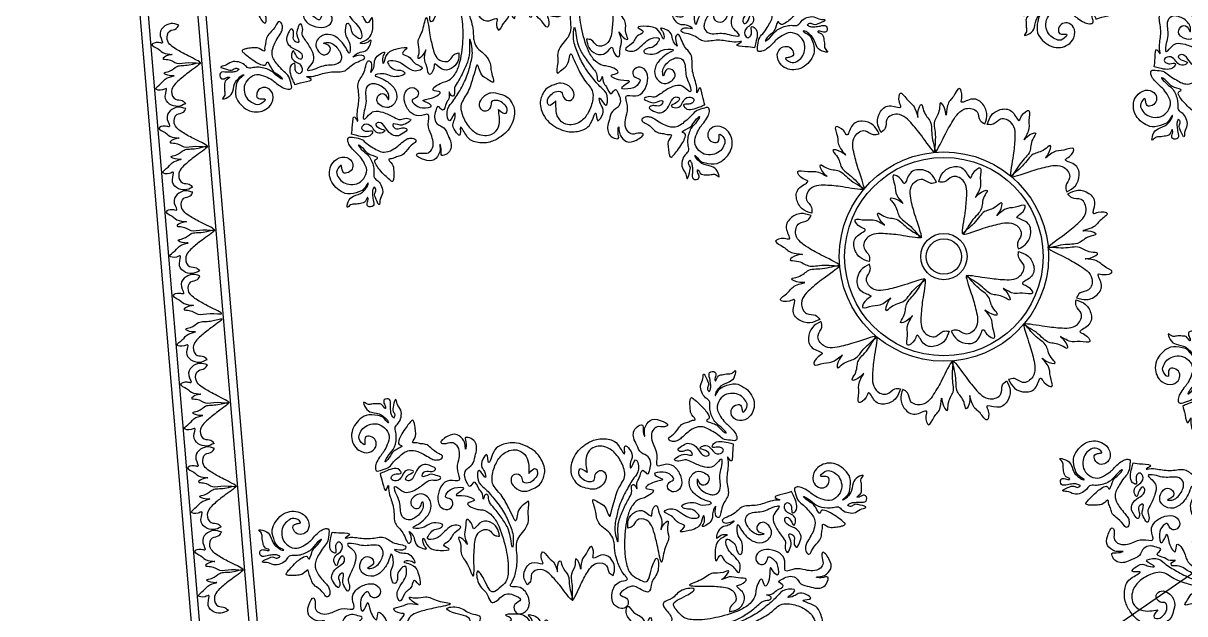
# Model space of a CAD drawing. Header units: millimetres. Extents: x 32582 to 41721, y -247935 to -234947.
# Drawn here: x 39843.7 to 39985, y -247070.1 to -246998.3 of the extents above; entities that cross this region are included whole.
import ezdxf

# ---------------------------------------------------------------- set-up
doc = ezdxf.new("R2010")
doc.units = ezdxf.units.MM
doc.header["$LTSCALE"] = 300
doc.header["$MEASUREMENT"] = 0
doc.layers.add('I-LINE-01', color=1, linetype='Continuous')
doc.layers.add('ID-facade', color=1, linetype='Continuous')

# ---------------------------------------------------------------- blocks, each defined once
blk = doc.blocks.new('arabesque3')
at = {"layer": 'I-LINE-01', "ltscale": 1100}
for points, knots in [([(16.4, 7.4), (20, 8.8), (28.5, 11.8), (40.8, 12.5), (50.6, -1.1), (35.3, 0.6), (27.9, -2.5), (21.7, -10.8), (34.4, -19.1), (47.3, -10.7), (51, 3), (61.7, 10.9), (80.3, 4.5), (62.2, -0.7), (52.7, -13.4), (68.8, -17.5), (77.1, -1.7), (82.7, 13.5), (99, 22.8), (110.4, 18.2), (126.2, 11.6), (118, 5), (109.2, 4.8), (96.9, 7.8), (89.7, -11.9), (111.3, 0.9), (121.5, -2.8), (139.9, -8.7), (123.5, -16.7), (111.7, -11.3), (99, -21.1), (88.1, -29.3), (75.1, -37.4), (57.8, -43.7), (46, -37.1), (30.9, -24.3), (32.2, -38.4), (38, -49.2), (44.5, -66.1), (44.8, -82.3), (48.8, -99.2), (64.2, -103.7), (75.5, -98.5), (85.5, -91.6), (94, -80.3), (96.1, -70.6), (92.6, -55.7), (90.9, -78.3), (72.1, -78), (64.7, -61.6), (75.3, -49), (93.2, -40.5), (114.7, -57.7), (113, -84.4), (96.9, -102.6), (84.8, -111.7), (65.2, -121.2), (95.3, -122.3), (106.7, -111), (121.3, -107.7), (142.8, -110.5), (132.1, -122.6), (119.5, -122), (110, -130.9), (100.2, -148), (126.5, -144.1), (138.2, -132.1), (151.2, -118.7), (164.3, -112.2), (186.7, -117), (158.5, -131.3), (158.8, -148), (132.3, -157.8), (164.3, -169.6), (131.4, -170), (116.9, -168.3), (102.9, -160.4), (94.1, -134.3), (93.3, -157.2), (110.2, -170.6), (77, -161.4), (76.4, -143.7), (71.4, -134.1), (59.9, -122.3), (73, -142.9), (60.8, -161.6), (52.4, -125.2), (28.7, -112.4), (32.7, -79.5), (22.9, -53.3), (18.3, -38.7), (18.8, -21), (14.5, -36.4), (11.9, -37.1), (11.3, -36.7)], [9.002268, 9.002268, 9.002268, 9.002268, 14.795131, 22.552283, 26.461071, 32.387657, 36.609525, 39.954395, 44.930461, 52.663862, 59.213008, 65.821167, 71.29339, 77.971128, 84.193841, 87.852039, 96.65929, 106.216164, 113.320593, 121.014608, 127.066217, 129.409926, 133.83233, 140.645066, 145.549744, 153.866031, 161.281624, 167.125502, 172.219184, 179.076734, 186.565919, 193.404788, 200.070203, 209.993669, 217.371611, 224.279923, 225.86843, 235.613413, 244.053991, 252.020914, 260.382988, 267.663377, 272.34352, 278.70703, 285.950628, 292.243528, 295.372221, 301.913045, 308.987077, 316.779915, 323.110083, 331.753979, 343.934947, 355.999678, 368.122508, 377.945166, 382.2617, 392.159854, 400.760934, 408.879554, 416.732041, 420.374282, 427.369487, 434.667921, 440.28729, 449.125009, 458.827873, 469.014942, 475.316222, 482.112306, 491.224407, 503.354831, 510.028066, 517.582209, 527.55788, 535.426857, 544.098106, 552.275667, 559.367822, 564.778065, 575.84425, 584.09177, 590.699649, 593.575978, 602.671684, 607.21962, 620.649316, 633.970216, 648.73498, 664.168462, 674.044155, 676.776293, 682.44553, 684.243491, 684.243491, 684.243491, 684.243491]), ([(7.4, -16.4), (8.8, -20), (11.8, -28.5), (12.5, -40.8), (-1.1, -50.6), (0.6, -35.3), (-2.5, -27.9), (-10.8, -21.7), (-19.1, -34.4), (-10.7, -47.3), (3, -51), (10.9, -61.7), (4.5, -80.3), (-0.7, -62.2), (-13.4, -52.7), (-17.5, -68.8), (-1.7, -77.1), (13.5, -82.7), (22.8, -99), (18.2, -110.4), (11.6, -126.2), (5, -118), (4.8, -109.2), (7.8, -96.9), (-11.9, -89.7), (0.9, -111.3), (-2.8, -121.5), (-8.7, -139.9), (-16.7, -123.5), (-11.3, -111.7), (-21.1, -99), (-29.3, -88.1), (-37.4, -75.1), (-43.7, -57.8), (-37.1, -46), (-24.3, -30.9), (-38.4, -32.2), (-49.2, -38), (-66.1, -44.5), (-82.3, -44.8), (-99.2, -48.8), (-103.7, -64.2), (-98.5, -75.5), (-91.6, -85.5), (-80.3, -94), (-70.6, -96.1), (-55.7, -92.6), (-78.3, -90.9), (-78, -72.1), (-61.6, -64.7), (-49, -75.3), (-40.5, -93.2), (-57.7, -114.7), (-84.4, -113), (-102.6, -96.9), (-111.7, -84.8), (-121.2, -65.2), (-122.3, -95.3), (-111, -106.7), (-107.7, -121.3), (-110.5, -142.8), (-122.6, -132.1), (-122, -119.5), (-130.9, -110), (-148, -100.2), (-144.1, -126.5), (-132.1, -138.2), (-118.7, -151.2), (-112.2, -164.3), (-117, -186.7), (-131.3, -158.5), (-148, -158.8), (-157.8, -132.3), (-169.6, -164.3), (-170, -131.4), (-168.3, -116.9), (-160.4, -102.9), (-134.3, -94.1), (-157.2, -93.3), (-170.6, -110.2), (-161.4, -77), (-143.7, -76.4), (-134.1, -71.4), (-122.3, -59.9), (-142.9, -73), (-161.6, -60.8), (-125.2, -52.4), (-112.4, -28.7), (-79.5, -32.7), (-53.3, -22.9), (-38.7, -18.3), (-21, -18.8), (-36.4, -14.5), (-37.1, -11.9), (-36.7, -11.3)], [710.738545, 710.738545, 710.738545, 710.738545, 716.531408, 724.28856, 728.197348, 734.123934, 738.345802, 741.690672, 746.666738, 754.400139, 760.949285, 767.557444, 773.029667, 779.707404, 785.930118, 789.588316, 798.395567, 807.952441, 815.05687, 822.750885, 828.802494, 831.146203, 835.568607, 842.381343, 847.286021, 855.602308, 863.017901, 868.861779, 873.955461, 880.813011, 888.302196, 895.141065, 901.80648, 911.729946, 919.107888, 926.0162, 927.604707, 937.34969, 945.790268, 953.75719, 962.119265, 969.399654, 974.079797, 980.443307, 987.686905, 993.979805, 997.108498, 1003.649322, 1010.723354, 1018.516192, 1024.84636, 1033.490256, 1045.671224, 1057.735955, 1069.858785, 1079.681443, 1083.997977, 1093.896131, 1102.497211, 1110.615831, 1118.468318, 1122.110559, 1129.105764, 1136.404198, 1142.023567, 1150.861286, 1160.56415, 1170.751219, 1177.052498, 1183.848583, 1192.960683, 1205.091108, 1211.764343, 1219.318486, 1229.294157, 1237.163134, 1245.834383, 1254.011944, 1261.104099, 1266.514342, 1277.580527, 1285.828047, 1292.435926, 1295.312255, 1304.407961, 1308.955897, 1322.385593, 1335.706493, 1350.471257, 1365.904739, 1375.780432, 1378.51257, 1384.181807, 1385.979768, 1385.979768, 1385.979768, 1385.979768])]:
    blk.add_open_spline(points, degree=3, knots=knots, dxfattribs=at)
for points in [[(477.1, -36.8), (494.3, -34.5), (515.4, -36.8), (531.2, -51), (530.5, -83.5), (513.1, -103.7), (485.3, -117.7), (468.9, -119.8), (440.8, -105.8), (408.8, -93.8), (387.3, -87.3), (379.1, -84.4), (400, -73.6), (411.1, -59.1), (416.8, -48.7), (394.4, -52.3), (374.2, -55.2), (356.9, -65.8), (344.2, -79.9), (331.1, -88.9), (320.4, -91.5), (296.9, -93.4), (278.6, -97.8), (253, -109), (244.2, -115.5), (238.7, -118.7), (234.3, -105.7), (214, -85.4), (194.2, -83.5), (180.6, -90.4), (175.1, -100.2), (176.1, -113), (183.8, -118.7), (196.5, -115.7), (204.6, -101.4), (217.6, -114.7), (222.6, -131.6), (210.9, -155.4), (209.2, -164.4), (223.6, -171), (229.8, -172.7), (256.2, -187), (282.8, -185.1), (263, -173.8), (231.5, -157.4), (237.7, -143.9), (249.6, -127.3), (276.3, -117), (325.1, -115.2), (377.9, -123.5), (402.2, -135.3), (414.4, -150.6), (417.6, -161.9), (434.4, -181.1), (438, -166.1), (451.5, -184.5), (457, -203.9), (464.7, -189.5), (468.7, -185.3), (472.9, -204.6), (464.6, -223.1), (456.9, -227.9), (449.5, -217.3), (437.3, -214.3), (428.4, -227.3), (437.9, -242.5), (461, -243.7), (482.4, -231.9), (490.8, -212.5), (488, -192), (509.5, -192), (532.2, -186), (548.3, -181.4), (565.8, -184.7), (573.5, -194.7), (573.2, -210.5), (576.1, -217.5), (587.6, -201.6), (587.8, -179.3), (572.2, -167.2), (558.8, -166.2), (553.6, -166.3), (563.7, -163.5), (578.5, -161.9), (574.7, -149.9), (550.6, -141.9), (534.5, -148.2), (517.5, -157.4), (508, -172.8), (493.8, -178.2), (479.5, -175.3), (470.3, -170.5), (478.3, -160.3), (461.8, -151.5), (449.3, -145.9), (437.9, -145.7), (447.4, -139.1), (447, -136.1), (433.8, -134.2), (418.1, -128.1), (392, -113.7), (366.1, -103.3), (344.5, -100.8), (321.6, -99.9), (337.3, -95.4), (371.8, -97.4), (402.4, -106.2), (435.2, -122.5), (461.9, -139.9), (481.5, -150.3), (501.7, -144.5), (484, -133), (497.6, -133.5), (507.4, -137.2), (525.2, -132.2), (533.7, -122.3), (516.2, -120.7), (532.5, -109.1), (546.4, -95.1), (550, -81.9), (547.9, -52.7), (536.4, -30.8), (522.4, -15.6), (503.3, -4.9), (487.2, -1.3), (471.2, -2.8), (459.9, -8.6), (448.7, -18.3), (442.7, -32.7), (439.9, -53.1), (453, -73.5), (469.5, -78.3), (480.6, -69), (471.5, -54.1), (460, -51.7), (457.3, -37.7), (464.9, -24.6), (472.7, -18.5), (484.8, -19.8), (477.1, -36.8)], [(-478.7, -92), (-496.1, -92.1), (-516.7, -97.2), (-530.4, -113.5), (-525.2, -145.6), (-505.3, -163.2), (-475.8, -173.3), (-459.3, -173.1), (-433.3, -155.3), (-403.3, -139.1), (-382.9, -129.7), (-375.1, -125.7), (-397.3, -117.9), (-410.3, -105.1), (-417.4, -95.6), (-394.7, -96), (-374.3, -96.2), (-355.7, -104.3), (-341.2, -116.5), (-327, -123.6), (-316, -124.7), (-292.6, -123.4), (-273.8, -125.2), (-246.9, -132.8), (-237.3, -138.1), (-231.4, -140.5), (-228.8, -127), (-211.5, -104.1), (-192.1, -99.5), (-177.7, -104.5), (-170.9, -113.5), (-170.2, -126.3), (-177, -132.9), (-190, -131.8), (-200, -118.7), (-211, -133.6), (-213.7, -151.1), (-198.8, -173.1), (-196, -181.7), (-209.3, -190.2), (-215.2, -192.8), (-239.4, -210.6), (-266, -212.3), (-247.9, -198.4), (-219, -177.8), (-226.9, -165.3), (-241, -150.5), (-268.8, -144), (-317.5, -148.9), (-368.6, -164.3), (-391, -179.4), (-401, -196.2), (-402.7, -207.8), (-416.7, -229.1), (-422.3, -214.8), (-433.2, -234.8), (-436, -254.8), (-445.5, -241.5), (-450.1, -237.9), (-451.6, -257.6), (-440.9, -274.8), (-432.6, -278.5), (-426.7, -267.1), (-415.1, -262.4), (-404.4, -274), (-411.8, -290.4), (-434.4, -294.8), (-457.3, -286), (-468.3, -268), (-468.4, -247.2), (-489.6, -250.2), (-512.9, -247.3), (-529.5, -245), (-546.4, -250.6), (-552.6, -261.6), (-550.2, -277.2), (-552.1, -284.6), (-565.7, -270.3), (-569, -248.3), (-555.1, -234.1), (-542, -231.3), (-536.9, -230.8), (-547.2, -229.3), (-562.1, -229.8), (-559.9, -217.4), (-537.2, -206.2), (-520.4, -210.2), (-502.3, -217), (-490.7, -231), (-476, -234.3), (-462.2, -229.5), (-453.7, -223.5), (-463, -214.5), (-447.9, -203.6), (-436.3, -196.3), (-425.1, -194.5), (-435.3, -189.2), (-435.3, -186.3), (-422.5, -182.6), (-407.9, -174.3), (-383.9, -156.5), (-359.8, -142.7), (-338.7, -137.2), (-316.1, -133.2), (-332.3, -131), (-366.2, -137.6), (-395.3, -150.6), (-425.6, -171.1), (-449.6, -192), (-467.6, -205), (-488.4, -202.1), (-472.4, -188.2), (-485.9, -190.6), (-495.1, -195.6), (-513.3, -193), (-523.1, -184.5), (-506, -180.5), (-523.8, -171.2), (-539.4, -159.3), (-544.9, -146.6), (-546.8, -117.4), (-538.3, -94.2), (-526.6, -77.2), (-509.1, -64), (-493.6, -58.2), (-477.6, -57.5), (-465.5, -61.7), (-453.1, -69.8), (-445.3, -83.2), (-439.6, -103.1), (-449.8, -125.1), (-465.6, -132.1), (-477.8, -124.4), (-470.9, -108.4), (-459.7, -104.5), (-459, -90.2), (-468.3, -78.3), (-476.9, -73.2), (-488.8, -76.2), (-478.7, -92)], [(351.4, -122.8), (354.9, -133), (368.1, -143.2), (367.9, -164.7), (339.4, -181), (307.3, -187.8), (274.1, -195.5), (301.1, -203), (328.9, -212.9), (352.1, -210.9), (364.2, -212.7), (353.7, -200.1), (345.5, -196), (363.2, -198.7), (382.6, -193.3), (399.9, -187.5), (386.2, -178), (377.1, -176.6), (386.9, -161.2), (386.2, -139.3), (370.5, -125.1), (351.4, -122.8)], [(-342.5, -160), (-344.6, -170.5), (-356.3, -182.5), (-353.1, -203.7), (-322.6, -216), (-289.9, -218.3), (-256, -221.4), (-281.7, -232.6), (-307.9, -246.2), (-331.1, -247.4), (-342.9, -250.8), (-334.1, -236.8), (-326.7, -231.7), (-343.8, -236.8), (-363.8, -234.1), (-381.7, -230.7), (-369.4, -219.5), (-360.6, -216.8), (-372.4, -202.8), (-374.7, -181.1), (-361.1, -164.9), (-342.5, -160)], [(-36.8, -477.1), (-34.5, -494.3), (-36.8, -515.4), (-51, -531.2), (-83.5, -530.5), (-103.7, -513.1), (-117.7, -485.3), (-119.8, -468.9), (-105.8, -440.8), (-93.8, -408.8), (-87.3, -387.3), (-84.4, -379.1), (-73.6, -400), (-59.1, -411.1), (-48.7, -416.8), (-52.3, -394.4), (-55.2, -374.2), (-65.8, -356.9), (-79.9, -344.2), (-88.9, -331.1), (-91.5, -320.4), (-93.4, -296.9), (-97.8, -278.6), (-109, -253), (-115.5, -244.2), (-118.7, -238.7), (-105.7, -234.3), (-85.4, -214), (-83.5, -194.2), (-90.4, -180.6), (-100.2, -175.1), (-113, -176.1), (-118.7, -183.8), (-115.7, -196.5), (-101.4, -204.6), (-114.7, -217.6), (-131.6, -222.6), (-155.4, -210.9), (-164.4, -209.2), (-171, -223.6), (-172.7, -229.8), (-187, -256.2), (-185.1, -282.8), (-173.8, -263), (-157.4, -231.5), (-143.9, -237.7), (-127.3, -249.6), (-117, -276.3), (-115.2, -325.1), (-123.5, -377.9), (-135.3, -402.2), (-150.6, -414.4), (-161.9, -417.6), (-181.1, -434.4), (-166.1, -438), (-184.5, -451.5), (-203.9, -457), (-189.5, -464.7), (-185.3, -468.7), (-204.6, -472.9), (-223.1, -464.6), (-227.9, -456.9), (-217.3, -449.5), (-214.3, -437.3), (-227.3, -428.4), (-242.5, -437.9), (-243.7, -461), (-231.9, -482.4), (-212.5, -490.8), (-192, -488), (-192, -509.5), (-186, -532.2), (-181.4, -548.3), (-184.7, -565.8), (-194.7, -573.5), (-210.5, -573.2), (-217.5, -576.1), (-201.6, -587.6), (-179.3, -587.8), (-167.2, -572.2), (-166.2, -558.8), (-166.3, -553.6), (-163.5, -563.7), (-161.9, -578.5), (-149.9, -574.7), (-141.9, -550.6), (-148.2, -534.5), (-157.4, -517.5), (-172.8, -508), (-178.2, -493.8), (-175.3, -479.5), (-170.5, -470.3), (-160.3, -478.3), (-151.5, -461.8), (-145.9, -449.3), (-145.7, -437.9), (-139.1, -447.4), (-136.1, -447), (-134.2, -433.8), (-128.1, -418.1), (-113.7, -392), (-103.3, -366.1), (-100.8, -344.5), (-99.9, -321.6), (-95.4, -337.3), (-97.4, -371.8), (-106.2, -402.4), (-122.5, -435.2), (-139.9, -461.9), (-150.3, -481.5), (-144.5, -501.7), (-133, -484), (-133.5, -497.6), (-137.2, -507.4), (-132.2, -525.2), (-122.3, -533.7), (-120.7, -516.2), (-109.1, -532.5), (-95.1, -546.4), (-81.9, -550), (-52.7, -547.9), (-30.8, -536.4), (-15.6, -522.4), (-4.9, -503.3), (-1.3, -487.2), (-2.8, -471.2), (-8.6, -459.9), (-18.3, -448.7), (-32.7, -442.7), (-53.1, -439.9), (-73.5, -453), (-78.3, -469.5), (-69, -480.6), (-54.1, -471.5), (-51.7, -460), (-37.7, -457.3), (-24.6, -464.9), (-18.5, -472.7), (-19.8, -484.8), (-36.8, -477.1)], [(92, -478.7), (92.1, -496.1), (97.2, -516.7), (113.5, -530.4), (145.6, -525.2), (163.2, -505.3), (173.3, -475.8), (173.1, -459.3), (155.3, -433.3), (139.1, -403.3), (129.7, -382.9), (125.7, -375.1), (117.9, -397.3), (105.1, -410.3), (95.6, -417.4), (96, -394.7), (96.2, -374.3), (104.3, -355.7), (116.5, -341.2), (123.6, -327), (124.7, -316), (123.4, -292.6), (125.2, -273.8), (132.8, -246.9), (138.1, -237.3), (140.5, -231.4), (127, -228.8), (104.1, -211.5), (99.5, -192.1), (104.5, -177.7), (113.5, -170.9), (126.3, -170.2), (132.9, -177), (131.8, -190), (118.7, -200), (133.6, -211), (151.1, -213.7), (173.1, -198.8), (181.7, -196), (190.2, -209.3), (192.8, -215.2), (210.6, -239.4), (212.3, -266), (198.4, -247.9), (177.8, -219), (165.3, -226.9), (150.5, -241), (144, -268.8), (148.9, -317.5), (164.3, -368.6), (179.4, -391), (196.2, -401), (207.8, -402.7), (229.1, -416.7), (214.8, -422.3), (234.8, -433.2), (254.8, -436), (241.5, -445.5), (237.9, -450.1), (257.6, -451.6), (274.8, -440.9), (278.5, -432.6), (267.1, -426.7), (262.4, -415.1), (274, -404.4), (290.4, -411.8), (294.8, -434.4), (286, -457.3), (268, -468.3), (247.2, -468.4), (250.2, -489.6), (247.3, -512.9), (245, -529.5), (250.6, -546.4), (261.6, -552.6), (277.2, -550.2), (284.6, -552.1), (270.3, -565.7), (248.3, -569), (234.1, -555.1), (231.3, -542), (230.8, -536.9), (229.3, -547.2), (229.8, -562.1), (217.4, -559.9), (206.2, -537.2), (210.2, -520.4), (217, -502.3), (231, -490.7), (234.3, -476), (229.5, -462.2), (223.5, -453.7), (214.5, -463), (203.6, -447.9), (196.3, -436.3), (194.5, -425.1), (189.2, -435.3), (186.3, -435.3), (182.6, -422.5), (174.3, -407.9), (156.5, -383.9), (142.7, -359.8), (137.2, -338.7), (133.2, -316.1), (131, -332.3), (137.6, -366.2), (150.6, -395.3), (171.1, -425.6), (192, -449.6), (205, -467.6), (202.1, -488.4), (188.2, -472.4), (190.6, -485.9), (195.6, -495.1), (193, -513.3), (184.5, -523.1), (180.5, -506), (171.2, -523.8), (159.3, -539.4), (146.6, -544.9), (117.4, -546.8), (94.2, -538.3), (77.2, -526.6), (64, -509.1), (58.2, -493.6), (57.5, -477.6), (61.7, -465.5), (69.8, -453.1), (83.2, -445.3), (103.1, -439.6), (125.1, -449.8), (132.1, -465.6), (124.4, -477.8), (108.4, -470.9), (104.5, -459.7), (90.2, -459), (78.3, -468.3), (73.2, -476.9), (76.2, -488.8), (92, -478.7)], [(-87.8, -247.8), (-79.2, -254.1), (-73.4, -269.8), (-52.7, -275.9), (-28.7, -253.5), (-12.7, -224.9), (4.5, -195.5), (3.7, -223.5), (4.9, -253), (-3.9, -274.6), (-5.8, -286.6), (-14.7, -272.8), (-16.2, -263.9), (-18.9, -281.5), (-29.8, -298.5), (-40.5, -313.2), (-45.4, -297.4), (-44.1, -288.2), (-61.7, -293.1), (-82.4, -285.9), (-91.3, -266.7), (-87.8, -247.8)], [(103.5, -232.3), (96, -240), (92.7, -256.4), (73.4, -265.8), (46, -247.5), (25.7, -221.8), (4, -195.5), (9.3, -223.1), (12.8, -252.4), (24.9, -272.2), (28.7, -283.9), (35.3, -268.8), (35.4, -259.7), (40.8, -276.7), (54.4, -291.7), (67.2, -304.6), (69.6, -288.1), (66.8, -279.3), (85, -281.2), (104.2, -270.8), (110, -250.5), (103.5, -232.3)], [(531.1, -361.8), (534.3, -350.2), (537.3, -332.9), (532.3, -318.2), (525.1, -315.2), (524.9, -327.1), (522.9, -335.3), (517.7, -339.5), (510.2, -332.9), (514.3, -318), (524.7, -309.9), (529, -297.4), (523.8, -287.8), (518.2, -299.9), (508.7, -307.9), (505.4, -301.4), (515.8, -287.2), (530.6, -275), (535.2, -261.6), (529.2, -247.4), (520.4, -239.1), (517.8, -243.1), (518, -251.9), (518.6, -265.5), (510.2, -270.6), (511, -253.9), (507, -239.7), (499.7, -230.5), (496.2, -240.1), (498.9, -253.6), (493.9, -267.7), (487.8, -279.9), (482.9, -292.3), (480.9, -312.1), (489.4, -324.2), (497.4, -335.4), (494.2, -335.9), (475, -332.5), (458.4, -329.7), (442.5, -330.6), (426.1, -327), (419.6, -314), (421.4, -304.8), (427, -293.3), (437.1, -283), (449.1, -279.1), (455.3, -279.7), (444.2, -286.6), (444.4, -300.7), (459.3, -305.2), (468.5, -296.5), (472.1, -279.5), (454.6, -262.6), (430.8, -266.5), (414.1, -284.1), (405.6, -301.8), (402.2, -309.7), (397.7, -290.5), (402.8, -274.1), (403.4, -257.8), (396, -244), (391.1, -249.4), (389.3, -263.3), (381.8, -275.9), (372.3, -281.8), (369.7, -264.3), (378.3, -246.9), (389.2, -229.8), (391.5, -217.4), (385.9, -205), (375.5, -219.9), (358.8, -237.5), (352.3, -249.2), (341.4, -238.8), (341.9, -258.7), (346.6, -273.7), (359.4, -285.5), (374.6, -291.4), (360.5, -292.7), (350.7, -288), (361.4, -307.4), (377.4, -311.2), (389.9, -315.6), (394.6, -318.9), (376.4, -317.6), (369.1, -322.9), (393.7, -333.7), (417, -346.7), (446.5, -345.3), (477.2, -348.2), (496.9, -348.6), (502.4, -348), (493.2, -354.8), (510.7, -359.6), (531.1, -361.8)], [(648.2, -312.1), (655.6, -315.2), (664.7, -315.4), (676.7, -313.9), (690, -314.1), (690.9, -325.7), (683.8, -327.5), (673.4, -325.4), (671.7, -325.9), (679.4, -331.1), (684.6, -341.8), (686.2, -354.1), (687.5, -363.9), (693.2, -371), (680.9, -369.2), (668.3, -357.6), (659.2, -337.5), (651.2, -330.5), (643, -325.4), (639.4, -324.8), (649.1, -331.7), (659, -345.7), (663.4, -370.8), (655.2, -389), (642, -402.7), (623.1, -410.3), (605.6, -409), (590.2, -399.5), (581.9, -377), (591.4, -361.5), (605.4, -359.4), (616, -368.9), (616, -380), (611.6, -382.2), (603.7, -383.8), (600.8, -384.3), (610.9, -393.9), (624.7, -392.1), (636, -382.7), (642.1, -368.2), (640.9, -349.9), (629.6, -335.1), (610.6, -328.4), (592.1, -335.5), (578.9, -344.9), (570.3, -353.8), (558.1, -364.5), (547.2, -369.8), (539.6, -369.1), (538.9, -356), (542.9, -339.3), (552.1, -328), (561.4, -313.8), (568.4, -301.5), (571, -289.9), (565.8, -271.5), (557.7, -259.5), (547.4, -247.2), (541.9, -238.9), (540.1, -230.4), (543.2, -220.5), (545.9, -219.1), (553, -225.7), (569.4, -241.6), (578.5, -251.7), (581.8, -262.3), (585.6, -273.3), (586.6, -279), (597.6, -272.1), (610.4, -268.8), (623, -268.3), (629.9, -268.9), (635.8, -271.4), (632.6, -277.2), (622.7, -287.9), (610.1, -299.6), (599.3, -307.3), (588.1, -309.3), (584.8, -304.3), (577.6, -318.2), (572.4, -327.4), (559.7, -339.5), (555.2, -346.6), (564.3, -340.3), (579.3, -324.2), (603.5, -313.3), (615.6, -312.3), (627.5, -311.4), (634.6, -303.5), (647.1, -295.3), (662.4, -293.4), (677.7, -299), (684, -299.4), (687.1, -300.3), (675.7, -307.3), (662.3, -310.5), (654.8, -308), (647.8, -311.9)], [(-487.7, -421.4), (-492.5, -410.2), (-497.9, -393.6), (-495, -378.3), (-488.2, -374.4), (-486.4, -386.1), (-483.3, -393.9), (-477.5, -397.4), (-471, -389.8), (-477.2, -375.6), (-488.5, -369), (-494.5, -357.3), (-490.7, -347), (-483.5, -358.3), (-472.9, -364.9), (-470.6, -357.9), (-482.9, -345.3), (-499.2, -335.3), (-505.5, -322.6), (-501.6, -307.7), (-493.9, -298.4), (-490.9, -301.9), (-489.8, -310.7), (-488.6, -324.2), (-479.5, -328.1), (-482.7, -311.8), (-480.6, -297.1), (-474.6, -287), (-469.9, -296), (-470.7, -309.7), (-463.8, -323), (-456.1, -334.3), (-449.6, -345.9), (-444.9, -365.2), (-451.6, -378.3), (-458, -390.6), (-454.8, -390.6), (-436.3, -384.6), (-420.1, -379.6), (-404.2, -378.3), (-388.6, -372.5), (-383.9, -358.7), (-386.9, -349.8), (-394, -339.3), (-405.5, -330.4), (-417.8, -328.2), (-423.9, -329.6), (-412, -334.9), (-410.2, -348.9), (-424.4, -355.4), (-434.7, -348), (-440.6, -331.8), (-425.6, -312.6), (-401.5, -313.3), (-382.5, -328.3), (-371.6, -344.7), (-367.2, -352.1), (-365.4, -332.4), (-372.7, -316.9), (-375.5, -300.9), (-370, -286.1), (-364.5, -290.9), (-360.8, -304.4), (-351.7, -315.8), (-341.4, -320.4), (-341.2, -302.7), (-352.1, -286.6), (-365.3, -271.1), (-369.3, -259.2), (-365.4, -246.2), (-353, -259.5), (-334.1, -274.6), (-326, -285.3), (-316.7, -273.5), (-314.5, -293.3), (-317.1, -308.8), (-328.1, -322.3), (-342.4, -330.2), (-328.2, -329.5), (-319.2, -323.5), (-327.1, -344.2), (-342.5, -350.2), (-354.2, -356.2), (-358.4, -360.2), (-340.6, -356.3), (-332.6, -360.7), (-355.5, -374.7), (-376.8, -390.7), (-406.2, -393.4), (-436.2, -400.5), (-455.7, -403.6), (-461.2, -403.8), (-451.2, -409.2), (-467.9, -416.3), (-487.7, -421.4)], [(161.4, -342.3), (172, -344.4), (184, -356), (205.2, -352.7), (217.3, -322.1), (219.4, -289.3), (222.2, -255.4), (233.6, -281.1), (247.4, -307.2), (248.7, -330.4), (252.2, -342.1), (238.2, -333.5), (233, -326), (238.2, -343.1), (235.6, -363.2), (232.4, -381.1), (221.1, -368.9), (218.3, -360), (204.5, -372), (182.8, -374.4), (166.4, -360.9), (161.4, -342.3)], [(-610.6, -388.1), (-617.5, -392.2), (-626.4, -393.7), (-638.6, -393.8), (-651.7, -395.9), (-651, -407.4), (-643.8, -408.3), (-633.7, -404.7), (-632, -405), (-638.9, -411.3), (-642.6, -422.5), (-642.5, -434.9), (-642.4, -444.9), (-647.1, -452.7), (-635.2, -449.2), (-624.3, -436), (-618, -414.8), (-611.1, -406.7), (-603.6, -400.5), (-600.1, -399.5), (-608.8, -407.7), (-616.7, -422.8), (-617.6, -448.4), (-607, -465.3), (-592.1, -477), (-572.2, -482), (-555.1, -478.3), (-541.1, -466.7), (-536, -443.3), (-547.6, -429.3), (-561.7, -429.1), (-570.9, -440), (-569.4, -451), (-564.8, -452.5), (-556.7, -453.1), (-553.7, -453.2), (-562.5, -464), (-576.4, -464.2), (-588.8, -456.4), (-596.9, -442.9), (-598.2, -424.6), (-589, -408.3), (-571.1, -399.1), (-551.8, -403.6), (-537.5, -411.1), (-527.7, -418.8), (-514.2, -427.7), (-502.6, -431.4), (-495.2, -429.8), (-496.3, -416.6), (-502.5, -400.6), (-513.2, -390.7), (-524.3, -377.9), (-533, -366.7), (-537.2, -355.6), (-534.5, -336.7), (-528.1, -323.7), (-519.6, -310), (-515.3, -301.1), (-514.7, -292.4), (-519.1, -283), (-521.9, -282), (-528.1, -289.5), (-542.1, -307.5), (-549.8, -318.8), (-551.6, -329.7), (-553.8, -341.2), (-554, -346.9), (-566, -341.6), (-579, -340), (-591.6, -341.3), (-598.4, -342.8), (-603.9, -346.1), (-599.9, -351.4), (-588.6, -360.7), (-574.6, -370.5), (-562.8, -376.7), (-551.4, -377.1), (-548.8, -371.8), (-539.8, -384.5), (-533.4, -393), (-519.2, -403.1), (-513.7, -409.6), (-523.6, -404.6), (-540.6, -390.7), (-566.1, -383.2), (-578.3, -383.9), (-590.2, -384.6), (-598.2, -377.8), (-611.8, -371.3), (-627.2, -371.5), (-641.6, -379.2), (-647.8, -380.4), (-650.7, -381.8), (-638.5, -387.2), (-624.8, -388.5), (-617.7, -385), (-610.2, -387.8)], [(-122.8, -351.4), (-133, -354.9), (-143.2, -368.1), (-164.7, -367.9), (-181, -339.4), (-187.8, -307.3), (-195.5, -274.1), (-203, -301.1), (-212.9, -328.9), (-210.9, -352.1), (-212.7, -364.2), (-200.1, -353.7), (-196, -345.5), (-198.7, -363.2), (-193.3, -382.6), (-187.5, -399.9), (-178, -386.2), (-176.6, -377.1), (-161.2, -386.9), (-139.3, -386.2), (-125.1, -370.5), (-122.8, -351.4)], [(421.4, -487.7), (410.2, -492.5), (393.6, -497.9), (378.3, -495), (374.4, -488.2), (386.1, -486.4), (393.9, -483.3), (397.4, -477.5), (389.8, -471), (375.6, -477.2), (369, -488.5), (357.3, -494.5), (347, -490.7), (358.3, -483.5), (364.9, -472.9), (357.9, -470.6), (345.3, -482.9), (335.3, -499.2), (322.6, -505.5), (307.7, -501.6), (298.4, -493.9), (301.9, -490.9), (310.7, -489.8), (324.2, -488.6), (328.1, -479.5), (311.8, -482.7), (297.1, -480.6), (287, -474.6), (296, -469.9), (309.7, -470.7), (323, -463.8), (334.3, -456.1), (345.9, -449.6), (365.2, -444.9), (378.3, -451.6), (390.6, -458), (390.6, -454.8), (384.6, -436.3), (379.6, -420.1), (378.3, -404.2), (372.5, -388.6), (358.7, -383.9), (349.8, -386.9), (339.3, -394), (330.4, -405.5), (328.2, -417.8), (329.6, -423.9), (334.9, -412), (348.9, -410.2), (355.4, -424.4), (348, -434.7), (331.8, -440.6), (312.6, -425.6), (313.3, -401.5), (328.3, -382.5), (344.7, -371.6), (352.1, -367.2), (332.4, -365.4), (316.9, -372.7), (300.9, -375.5), (286.1, -370), (290.9, -364.5), (304.4, -360.8), (315.8, -351.7), (320.4, -341.4), (302.7, -341.2), (286.6, -352.1), (271.1, -365.3), (259.2, -369.3), (246.2, -365.4), (259.5, -353), (274.6, -334.1), (285.3, -326), (273.5, -316.7), (293.3, -314.5), (308.8, -317.1), (322.3, -328.1), (330.2, -342.4), (329.5, -328.2), (323.5, -319.2), (344.2, -327.1), (350.2, -342.5), (356.2, -354.2), (360.2, -358.4), (356.3, -340.6), (360.7, -332.6), (374.7, -355.5), (390.7, -376.8), (393.4, -406.2), (400.5, -436.2), (403.6, -455.7), (403.8, -461.2), (409.2, -451.2), (416.3, -467.9), (421.4, -487.7)], [(-361.8, -531.1), (-350.2, -534.3), (-332.9, -537.3), (-318.2, -532.3), (-315.2, -525.1), (-327.1, -524.9), (-335.3, -522.9), (-339.5, -517.7), (-332.9, -510.2), (-318, -514.3), (-309.9, -524.7), (-297.4, -529), (-287.8, -523.8), (-299.9, -518.2), (-307.9, -508.7), (-301.4, -505.4), (-287.2, -515.8), (-275, -530.6), (-261.6, -535.2), (-247.4, -529.2), (-239.1, -520.4), (-243.1, -517.8), (-251.9, -518), (-265.5, -518.6), (-270.6, -510.2), (-253.9, -511), (-239.7, -507), (-230.5, -499.7), (-240.1, -496.2), (-253.6, -498.9), (-267.7, -493.9), (-279.9, -487.8), (-292.3, -482.9), (-312.1, -480.9), (-324.2, -489.4), (-335.4, -497.4), (-335.9, -494.2), (-332.5, -475), (-329.7, -458.4), (-330.6, -442.5), (-327, -426.1), (-314, -419.6), (-304.8, -421.4), (-293.3, -427), (-283, -437.1), (-279.1, -449.1), (-279.7, -455.3), (-286.6, -444.2), (-300.7, -444.4), (-305.2, -459.3), (-296.5, -468.5), (-279.5, -472.1), (-262.6, -454.6), (-266.5, -430.8), (-284.1, -414.1), (-301.8, -405.6), (-309.7, -402.2), (-290.5, -397.7), (-274.1, -402.8), (-257.8, -403.4), (-244, -396), (-249.4, -391.1), (-263.3, -389.3), (-275.9, -381.8), (-281.8, -372.3), (-264.3, -369.7), (-246.9, -378.3), (-229.8, -389.2), (-217.4, -391.5), (-205, -385.9), (-219.9, -375.5), (-237.5, -358.8), (-249.2, -352.3), (-238.8, -341.4), (-258.7, -341.9), (-273.7, -346.6), (-285.5, -359.4), (-291.4, -374.6), (-292.7, -360.5), (-288, -350.7), (-307.4, -361.4), (-311.2, -377.4), (-315.6, -389.9), (-318.9, -394.6), (-317.6, -376.4), (-322.9, -369.1), (-333.7, -393.7), (-346.7, -417), (-345.3, -446.5), (-348.2, -477.2), (-348.6, -496.9), (-348, -502.4), (-354.8, -493.2), (-359.6, -510.7), (-361.8, -531.1)], [(388.1, -610.6), (392.2, -617.5), (393.7, -626.4), (393.8, -638.6), (395.9, -651.7), (407.4, -651), (408.3, -643.8), (404.7, -633.7), (405, -632), (411.3, -638.9), (422.5, -642.6), (434.9, -642.5), (444.9, -642.4), (452.7, -647.1), (449.2, -635.2), (436, -624.3), (414.8, -618), (406.7, -611.1), (400.5, -603.6), (399.5, -600.1), (407.7, -608.8), (422.8, -616.7), (448.4, -617.6), (465.3, -607), (477, -592.1), (482, -572.2), (478.3, -555.1), (466.7, -541.1), (443.3, -536), (429.3, -547.6), (429.1, -561.7), (440, -570.9), (451, -569.4), (452.5, -564.8), (453.1, -556.7), (453.2, -553.7), (464, -562.5), (464.2, -576.4), (456.4, -588.8), (442.9, -596.9), (424.6, -598.2), (408.3, -589), (399.1, -571.1), (403.6, -551.8), (411.1, -537.5), (418.8, -527.7), (427.7, -514.2), (431.4, -502.6), (429.8, -495.2), (416.6, -496.3), (400.6, -502.5), (390.7, -513.2), (377.9, -524.3), (366.7, -533), (355.6, -537.2), (336.7, -534.5), (323.7, -528.1), (310, -519.6), (301.1, -515.3), (292.4, -514.7), (283, -519.1), (282, -521.9), (289.5, -528.1), (307.5, -542.1), (318.8, -549.8), (329.7, -551.6), (341.2, -553.8), (346.9, -554), (341.6, -566), (340, -579), (341.3, -591.6), (342.8, -598.4), (346.1, -603.9), (351.4, -599.9), (360.7, -588.6), (370.5, -574.6), (376.7, -562.8), (377.1, -551.4), (371.8, -548.8), (384.5, -539.8), (393, -533.4), (403.1, -519.2), (409.6, -513.7), (404.6, -523.6), (390.7, -540.6), (383.2, -566.1), (383.9, -578.3), (384.6, -590.2), (377.8, -598.2), (371.3, -611.8), (371.5, -627.2), (379.2, -641.6), (380.4, -647.8), (381.8, -650.7), (387.2, -638.5), (388.5, -624.8), (385, -617.7), (387.8, -610.2)], [(-312.1, -648.2), (-315.2, -655.6), (-315.4, -664.7), (-313.9, -676.7), (-314.1, -690), (-325.7, -690.9), (-327.5, -683.8), (-325.4, -673.4), (-325.9, -671.7), (-331.1, -679.4), (-341.8, -684.6), (-354.1, -686.2), (-363.9, -687.5), (-371, -693.2), (-369.2, -680.9), (-357.6, -668.3), (-337.5, -659.2), (-330.5, -651.2), (-325.4, -643), (-324.8, -639.4), (-331.7, -649.1), (-345.7, -659), (-370.8, -663.4), (-389, -655.2), (-402.7, -642), (-410.3, -623.1), (-409, -605.6), (-399.5, -590.2), (-377, -581.9), (-361.5, -591.4), (-359.4, -605.4), (-368.9, -616), (-380, -616), (-382.2, -611.6), (-383.8, -603.7), (-384.3, -600.8), (-393.9, -610.9), (-392.1, -624.7), (-382.7, -636), (-368.2, -642.1), (-349.9, -640.9), (-335.1, -629.6), (-328.4, -610.6), (-335.5, -592.1), (-344.9, -578.9), (-353.8, -570.3), (-364.5, -558.1), (-369.8, -547.2), (-369.1, -539.6), (-356, -538.9), (-339.3, -542.9), (-328, -552.1), (-313.8, -561.4), (-301.5, -568.4), (-289.9, -571), (-271.5, -565.8), (-259.5, -557.7), (-247.2, -547.4), (-238.9, -541.9), (-230.4, -540.1), (-220.5, -543.2), (-219.1, -545.9), (-225.7, -553), (-241.6, -569.4), (-251.7, -578.5), (-262.3, -581.8), (-273.3, -585.6), (-279, -586.6), (-272.1, -597.6), (-268.8, -610.4), (-268.3, -623), (-268.9, -629.9), (-271.4, -635.8), (-277.2, -632.6), (-287.9, -622.7), (-299.6, -610.1), (-307.3, -599.3), (-309.3, -588.1), (-304.3, -584.8), (-318.2, -577.6), (-327.4, -572.4), (-339.5, -559.7), (-346.6, -555.2), (-340.3, -564.3), (-324.2, -579.3), (-313.3, -603.5), (-312.3, -615.6), (-311.4, -627.5), (-303.5, -634.6), (-295.3, -647.1), (-293.4, -662.4), (-299, -677.7), (-299.4, -684), (-300.3, -687.1), (-307.3, -675.7), (-310.5, -662.3), (-308, -654.8), (-311.9, -647.8)]]:
    blk.add_spline(points, degree=3, dxfattribs=at)
blk = doc.blocks.new('A$C5AD66E58')
at = {"layer": 'I-LINE-01'}
for points in [[(0, 3800), (0, 0), (3800, 0), (3800, 3800)], [(20, 3780), (20, 20), (3780, 20), (3780, 3780)], [(140, 3660), (140.1, 140), (3660, 140), (3660, 3660)], [(160, 3640), (160.1, 160), (3640, 160), (3640, 3640)]]:
    blk.add_lwpolyline(points, close=True, dxfattribs=at)
for radius in [254.7, 241.5, 56.3, 43.1]:
    blk.add_circle((1899.6, 1900), radius, dxfattribs=at)
at = {"layer": 'I-LINE-01', "ltscale": 1100}
for points in [[(3707.8, 2612.1), (3714.8, 2604), (3730.9, 2599.5), (3738.7, 2579.4), (3718.3, 2553.6), (3691, 2535.4), (3663.1, 2515.9), (3691, 2519), (3720.5, 2520.1), (3741.3, 2530.6), (3753.1, 2533.5), (3738.6, 2541.3), (3729.6, 2542), (3747, 2546.1), (3763, 2558.4), (3776.9, 2570.2), (3760.6, 2573.8), (3751.6, 2571.8), (3755, 2589.8), (3746.2, 2609.7), (3726.4, 2617.1), (3707.8, 2612.1)], [(3707.8, 2420.2), (3714.8, 2428.3), (3730.9, 2432.8), (3738.7, 2452.9), (3718.3, 2478.6), (3691, 2496.9), (3663.1, 2516.4), (3691, 2513.3), (3720.5, 2512.2), (3741.3, 2501.7), (3753.1, 2498.8), (3738.6, 2491), (3729.6, 2490.3), (3747, 2486.2), (3763, 2473.9), (3776.9, 2462.1), (3760.6, 2458.5), (3751.6, 2460.5), (3755, 2442.5), (3746.2, 2422.6), (3726.4, 2415.2), (3707.8, 2420.2)], [(3707.8, 2407.9), (3714.8, 2399.8), (3730.9, 2395.3), (3738.7, 2375.2), (3718.3, 2349.4), (3691, 2331.2), (3663.1, 2311.7), (3691, 2314.8), (3720.5, 2315.9), (3741.3, 2326.4), (3753.1, 2329.3), (3738.6, 2337.1), (3729.6, 2337.8), (3747, 2341.9), (3763, 2354.2), (3776.9, 2366), (3760.6, 2369.6), (3751.6, 2367.6), (3755, 2385.6), (3746.2, 2405.5), (3726.4, 2412.9), (3707.8, 2407.9)], [(1772.8, 2213.9), (1783.5, 2223.2), (1789.5, 2244.4), (1816.1, 2254.6), (1850, 2227.6), (1874, 2191.5), (1899.6, 2154.6), (1895.7, 2191.4), (1894.2, 2230.4), (1880.5, 2257.8), (1876.7, 2273.5), (1866.4, 2254.4), (1865.4, 2242.5), (1860, 2265.4), (1843.9, 2286.6), (1828.4, 2305), (1823.5, 2283.5), (1826.1, 2271.7), (1802.4, 2276.2), (1776, 2264.6), (1766.2, 2238.5), (1772.8, 2213.9)], [(2026.5, 2213.5), (2015.8, 2222.8), (2009.8, 2244.1), (1983.4, 2254.4), (1949.3, 2227.5), (1925.2, 2191.6), (1899.3, 2154.8), (1903.5, 2191.6), (1905.1, 2230.5), (1919, 2257.9), (1922.8, 2273.6), (1933, 2254.4), (1934, 2242.5), (1939.4, 2265.4), (1955.7, 2286.6), (1971.3, 2304.8), (1976.1, 2283.4), (1973.4, 2271.5), (1997.1, 2275.9), (2023.4, 2264.2), (2033.1, 2238.1), (2026.5, 2213.5)], [(3707.8, 2216), (3714.8, 2224.1), (3730.9, 2228.6), (3738.7, 2248.7), (3718.3, 2274.4), (3691, 2292.7), (3663.1, 2312.2), (3691, 2309.1), (3720.5, 2308), (3741.3, 2297.5), (3753.1, 2294.6), (3738.6, 2286.8), (3729.6, 2286.1), (3747, 2282), (3763, 2269.7), (3776.9, 2257.9), (3760.6, 2254.3), (3751.6, 2256.3), (3755, 2238.3), (3746.2, 2218.4), (3726.4, 2211), (3707.8, 2216)], [(1767.7, 2211.3), (1753.5, 2210.4), (1734.3, 2221.2), (1708.3, 2209.8), (1703.2, 2166.7), (1711.5, 2124.2), (1719.3, 2079.9), (1696.2, 2108.8), (1669.8, 2137.5), (1660.2, 2166.7), (1651.8, 2180.5), (1672.6, 2174.2), (1681.8, 2166.4), (1669.4, 2186.5), (1666, 2212.9), (1664.1, 2236.9), (1682.6, 2225.1), (1689.1, 2214.8), (1702.7, 2234.7), (1729.6, 2245), (1755, 2233.4), (1767.7, 2211.3)], [(2031.9, 2211.7), (2046, 2210.7), (2065.3, 2221.4), (2091.3, 2209.9), (2096.2, 2166.8), (2087.7, 2124.3), (2079.7, 2080.1), (2102.9, 2108.9), (2129.4, 2137.5), (2139.1, 2166.6), (2147.6, 2180.4), (2126.8, 2174.2), (2117.6, 2166.4), (2130, 2186.4), (2133.6, 2212.9), (2135.6, 2236.8), (2117, 2225.1), (2110.5, 2214.8), (2096.9, 2234.8), (2070.1, 2245.3), (2044.7, 2233.7), (2031.9, 2211.7)], [(3707.8, 2203.7), (3714.8, 2195.6), (3730.9, 2191.1), (3738.7, 2171), (3718.3, 2145.3), (3691, 2127), (3663.1, 2107.5), (3691, 2110.6), (3720.5, 2111.7), (3741.3, 2122.2), (3753.1, 2125.1), (3738.6, 2132.9), (3729.6, 2133.6), (3747, 2137.7), (3763, 2150), (3776.9, 2161.8), (3760.6, 2165.4), (3751.6, 2163.4), (3755, 2181.4), (3746.2, 2201.3), (3726.4, 2208.7), (3707.8, 2203.7)], [(1588, 2032.2), (1589, 2046.3), (1578.3, 2065.6), (1589.8, 2091.6), (1632.9, 2096.5), (1675.4, 2087.9), (1719.6, 2080), (1690.8, 2103.2), (1662.2, 2129.7), (1633.1, 2139.4), (1619.3, 2147.9), (1625.5, 2127), (1633.3, 2117.9), (1613.3, 2130.3), (1586.8, 2133.9), (1562.9, 2135.9), (1574.6, 2117.3), (1584.9, 2110.8), (1564.9, 2097.2), (1554.4, 2070.4), (1566, 2044.9), (1588, 2032.2)], [(2211, 2032.1), (2210.1, 2046.2), (2220.9, 2065.4), (2209.5, 2091.4), (2166.4, 2096.5), (2123.9, 2088.2), (2079.6, 2080.4), (2108.5, 2103.5), (2137.2, 2129.9), (2166.4, 2139.5), (2180.2, 2147.9), (2173.9, 2127.1), (2166.1, 2117.9), (2186.2, 2130.3), (2212.6, 2133.8), (2236.6, 2135.6), (2224.8, 2117.1), (2214.5, 2110.6), (2234.4, 2097), (2244.7, 2070.1), (2233.1, 2044.7), (2211, 2032.1)], [(1896.9, 2082), (1882.8, 2081.1), (1863.6, 2091.9), (1837.5, 2080.5), (1832.5, 2037.4), (1840.8, 1994.9), (1848.6, 1950.6), (1825.5, 1979.6), (1799.1, 2008.2), (1789.5, 2037.4), (1781.1, 2051.2), (1801.9, 2044.9), (1811.1, 2037.1), (1798.7, 2057.2), (1795.2, 2083.6), (1793.4, 2107.6), (1811.9, 2095.8), (1818.4, 2085.5), (1832, 2105.4), (1858.9, 2115.8), (1884.3, 2104.1), (1896.9, 2082)], [(1902.4, 2082), (1916.5, 2081.1), (1935.8, 2091.9), (1961.8, 2080.5), (1966.8, 2037.4), (1958.5, 1994.9), (1950.7, 1950.6), (1973.8, 1979.5), (2000.2, 2008.2), (2009.8, 2037.4), (2018.2, 2051.1), (1997.4, 2044.9), (1988.2, 2037.1), (2000.6, 2057.1), (2004.1, 2083.6), (2006, 2107.5), (1987.4, 2095.8), (1981, 2085.5), (1967.3, 2105.4), (1940.4, 2115.7), (1915, 2104.1), (1902.4, 2082)], [(3707.8, 2011.8), (3714.8, 2019.9), (3730.9, 2024.4), (3738.7, 2044.5), (3718.3, 2070.2), (3691, 2088.5), (3663.1, 2108), (3691, 2104.9), (3720.5, 2103.8), (3741.3, 2093.3), (3753.1, 2090.4), (3738.6, 2082.6), (3729.6, 2081.9), (3747, 2077.8), (3763, 2065.5), (3776.9, 2053.7), (3760.6, 2050.1), (3751.6, 2052.1), (3755, 2034.1), (3746.2, 2014.2), (3726.4, 2006.8), (3707.8, 2011.8)], [(1586.2, 2026.8), (1576.9, 2016.1), (1555.6, 2010.1), (1545.3, 1983.7), (1572.2, 1949.6), (1608.1, 1925.5), (1644.9, 1899.6), (1608.1, 1903.8), (1569.2, 1905.4), (1541.8, 1919.3), (1526.1, 1923.1), (1545.3, 1933.3), (1557.2, 1934.3), (1534.3, 1939.7), (1513.2, 1956), (1494.9, 1971.6), (1516.3, 1976.4), (1528.2, 1973.7), (1523.8, 1997.4), (1535.5, 2023.7), (1561.7, 2033.4), (1586.2, 2026.8)], [(1717.4, 1903.3), (1718.4, 1917.4), (1707.7, 1936.7), (1719.2, 1962.6), (1762.3, 1967.5), (1804.8, 1959), (1849, 1951.1), (1820.2, 1974.3), (1791.6, 2000.8), (1762.5, 2010.5), (1748.7, 2018.9), (1754.9, 1998.1), (1762.6, 1988.9), (1742.7, 2001.4), (1716.2, 2005), (1692.3, 2006.9), (1704, 1988.4), (1714.3, 1981.8), (1694.3, 1968.3), (1683.8, 1941.4), (1695.4, 1916), (1717.4, 1903.3)], [(2081.8, 1903.2), (2080.8, 1917.3), (2091.6, 1936.6), (2080.1, 1962.6), (2037, 1967.5), (1994.5, 1959), (1950.3, 1951), (1979.1, 1974.3), (2007.7, 2000.7), (2036.8, 2010.4), (2050.6, 2018.9), (2044.3, 1998), (2036.6, 1988.9), (2056.6, 2001.3), (2083.1, 2004.9), (2107, 2006.8), (2095.3, 1988.3), (2085, 1981.8), (2105, 1968.2), (2115.4, 1941.3), (2103.9, 1915.9), (2081.8, 1903.2)], [(2213.6, 2026.9), (2222.9, 2016.2), (2244.1, 2010.2), (2254.3, 1983.7), (2227.3, 1949.7), (2191.2, 1925.7), (2154.3, 1900.1), (2191.1, 1904), (2230.1, 1905.5), (2257.5, 1919.2), (2273.2, 1923), (2254.1, 1933.3), (2242.2, 1934.3), (2265.1, 1939.7), (2286.3, 1955.8), (2304.7, 1971.4), (2283.3, 1976.2), (2271.4, 1973.6), (2275.9, 1997.3), (2264.3, 2023.7), (2238.2, 2033.5), (2213.6, 2026.9)], [(3707.8, 1999.5), (3714.8, 1991.4), (3730.9, 1986.9), (3738.7, 1966.8), (3718.3, 1941.1), (3691, 1922.8), (3663.1, 1903.3), (3691, 1906.4), (3720.5, 1907.5), (3741.3, 1918), (3753.1, 1920.9), (3738.6, 1928.7), (3729.6, 1929.4), (3747, 1933.5), (3763, 1945.8), (3776.9, 1957.6), (3760.6, 1961.2), (3751.6, 1959.2), (3755, 1977.2), (3746.2, 1997.1), (3726.4, 2004.5), (3707.8, 1999.5)], [(1585.8, 1773.1), (1576.5, 1783.8), (1555.3, 1789.8), (1545.1, 1816.3), (1572.1, 1850.3), (1608.2, 1874.3), (1645.1, 1899.9), (1608.3, 1896), (1569.3, 1894.5), (1541.9, 1880.8), (1526.2, 1877), (1545.3, 1866.7), (1557.2, 1865.7), (1534.3, 1860.3), (1513.1, 1844.2), (1494.8, 1828.6), (1516.2, 1823.8), (1528, 1826.4), (1523.5, 1802.7), (1535.1, 1776.3), (1561.2, 1766.5), (1585.8, 1773.1)], [(1717.4, 1896.7), (1718.4, 1882.6), (1707.7, 1863.3), (1719.2, 1837.4), (1762.3, 1832.5), (1804.8, 1841), (1849, 1848.9), (1820.2, 1825.7), (1791.6, 1799.2), (1762.5, 1789.5), (1748.7, 1781.1), (1754.9, 1801.9), (1762.6, 1811.1), (1742.7, 1798.6), (1716.2, 1795), (1692.3, 1793.1), (1704, 1811.6), (1714.3, 1818.2), (1694.3, 1831.7), (1683.8, 1858.6), (1695.4, 1884), (1717.4, 1896.7)], [(2081.8, 1896.8), (2080.8, 1882.7), (2091.6, 1863.4), (2080.1, 1837.4), (2037, 1832.5), (1994.5, 1841), (1950.3, 1848.9), (1979.1, 1825.7), (2007.7, 1799.3), (2036.8, 1789.6), (2050.6, 1781.1), (2044.3, 1802), (2036.6, 1811.1), (2056.6, 1798.7), (2083.1, 1795.1), (2107, 1793.1), (2095.3, 1811.7), (2085, 1818.2), (2105, 1831.8), (2115.4, 1858.7), (2103.9, 1884.1), (2081.8, 1896.8)], [(2213.2, 1773.2), (2222.5, 1783.9), (2243.8, 1789.9), (2254.1, 1816.3), (2227.2, 1850.4), (2191.3, 1874.5), (2154.5, 1900.4), (2191.3, 1896.2), (2230.2, 1894.6), (2257.6, 1880.7), (2273.3, 1876.9), (2254.1, 1866.7), (2242.2, 1865.7), (2265.1, 1860.3), (2286.3, 1844), (2304.5, 1828.4), (2283.1, 1823.6), (2271.2, 1826.3), (2275.6, 1802.6), (2264, 1776.3), (2237.8, 1766.6), (2213.2, 1773.2)], [(3707.8, 1794.8), (3714.8, 1802.9), (3730.9, 1807.5), (3738.7, 1827.5), (3718.3, 1853.3), (3691, 1871.5), (3663.1, 1891), (3691, 1888), (3720.5, 1886.8), (3741.3, 1876.3), (3753.1, 1873.5), (3738.6, 1865.7), (3729.6, 1864.9), (3747, 1860.8), (3763, 1848.6), (3776.9, 1836.8), (3760.6, 1833.1), (3751.6, 1835.1), (3755, 1817.2), (3746.2, 1797.2), (3726.4, 1789.8), (3707.8, 1794.8)], [(1896.9, 1718), (1882.8, 1718.9), (1863.5, 1708.1), (1837.5, 1719.5), (1832.5, 1762.6), (1840.8, 1805.1), (1848.6, 1849.4), (1825.5, 1820.4), (1799.1, 1791.8), (1789.5, 1762.6), (1781.1, 1748.8), (1801.9, 1755.1), (1811, 1762.9), (1798.7, 1742.8), (1795.2, 1716.4), (1793.3, 1692.4), (1811.9, 1704.2), (1818.4, 1714.5), (1832, 1694.6), (1858.9, 1684.2), (1884.3, 1695.9), (1896.9, 1718)], [(1902.4, 1718), (1916.5, 1718.9), (1935.8, 1708.1), (1961.8, 1719.5), (1966.8, 1762.6), (1958.5, 1805.1), (1950.7, 1849.4), (1973.8, 1820.5), (2000.2, 1791.8), (2009.8, 1762.6), (2018.2, 1748.9), (1997.4, 1755.1), (1988.2, 1762.9), (2000.6, 1742.9), (2004.1, 1716.4), (2006, 1692.5), (1987.4, 1704.2), (1980.9, 1714.5), (1967.3, 1694.6), (1940.4, 1684.3), (1915, 1695.9), (1902.4, 1718)], [(3707.8, 1782.6), (3714.8, 1774.5), (3730.9, 1769.9), (3738.7, 1749.8), (3718.3, 1724.1), (3691, 1705.9), (3663.1, 1686.4), (3691, 1689.4), (3720.5, 1690.6), (3741.3, 1701), (3753.1, 1703.9), (3738.6, 1711.7), (3729.6, 1712.5), (3747, 1716.5), (3763, 1728.8), (3776.9, 1740.6), (3760.6, 1744.3), (3751.6, 1742.2), (3755, 1760.2), (3746.2, 1780.2), (3726.4, 1787.6), (3707.8, 1782.6)], [(1588.4, 1767.9), (1589.3, 1753.8), (1578.5, 1734.6), (1589.9, 1708.6), (1633, 1703.5), (1675.5, 1711.8), (1719.8, 1719.6), (1690.9, 1696.5), (1662.2, 1670.1), (1633, 1660.5), (1619.2, 1652.1), (1625.5, 1672.9), (1633.3, 1682.1), (1613.2, 1669.7), (1586.8, 1666.2), (1562.8, 1664.4), (1574.6, 1682.9), (1584.9, 1689.4), (1565, 1703), (1554.7, 1729.9), (1566.3, 1755.3), (1588.4, 1767.9)], [(2211.4, 1767.8), (2210.4, 1753.7), (2221.1, 1734.4), (2209.6, 1708.4), (2166.5, 1703.5), (2124, 1712.1), (2079.8, 1720), (2108.6, 1696.8), (2137.2, 1670.3), (2166.3, 1660.6), (2180.1, 1652.1), (2173.9, 1673), (2166.1, 1682.1), (2186.1, 1669.7), (2212.6, 1666.1), (2236.5, 1664.1), (2224.8, 1682.7), (2214.5, 1689.2), (2234.5, 1702.8), (2245, 1729.6), (2233.4, 1755.1), (2211.4, 1767.8)], [(1767.5, 1588.3), (1753.4, 1589.3), (1734.1, 1578.6), (1708.1, 1590.1), (1703.2, 1633.2), (1711.8, 1675.7), (1719.7, 1719.9), (1696.5, 1691.1), (1670, 1662.5), (1660.3, 1633.4), (1651.8, 1619.6), (1672.7, 1625.8), (1681.8, 1633.6), (1669.4, 1613.6), (1665.8, 1587.1), (1663.8, 1563.2), (1682.4, 1574.9), (1688.9, 1585.2), (1702.5, 1565.2), (1729.3, 1554.7), (1754.8, 1566.3), (1767.5, 1588.3)], [(2031.8, 1588.7), (2045.9, 1589.6), (2065.1, 1578.8), (2091.1, 1590.2), (2096.2, 1633.3), (2087.9, 1675.8), (2080.1, 1720.1), (2103.2, 1691.2), (2129.6, 1662.5), (2139.2, 1633.3), (2147.6, 1619.5), (2126.8, 1625.8), (2117.6, 1633.6), (2130, 1613.5), (2133.5, 1587.1), (2135.3, 1563.1), (2116.8, 1574.9), (2110.3, 1585.2), (2096.7, 1565.3), (2069.8, 1555), (2044.4, 1566.6), (2031.8, 1588.7)], [(3707.8, 1590.6), (3714.8, 1598.7), (3730.9, 1603.3), (3738.7, 1623.3), (3718.3, 1649.1), (3691, 1667.3), (3663.1, 1686.8), (3691, 1683.8), (3720.5, 1682.6), (3741.3, 1672.1), (3753.1, 1669.3), (3738.6, 1661.5), (3729.6, 1660.7), (3747, 1656.6), (3763, 1644.4), (3776.9, 1632.6), (3760.6, 1628.9), (3751.6, 1630.9), (3755, 1613), (3746.2, 1593), (3726.4, 1585.6), (3707.8, 1590.6)], [(1772.9, 1586.5), (1783.6, 1577.2), (1789.6, 1555.9), (1816, 1545.6), (1850.1, 1572.5), (1874.3, 1608.4), (1900.1, 1645.2), (1895.9, 1608.4), (1894.3, 1569.5), (1880.5, 1542.1), (1876.6, 1526.4), (1866.4, 1545.6), (1865.4, 1557.5), (1860, 1534.6), (1843.7, 1513.4), (1828.1, 1495.2), (1823.3, 1516.6), (1826, 1528.5), (1802.3, 1524.1), (1776, 1535.8), (1766.3, 1561.9), (1772.9, 1586.5)], [(2026.6, 1586.1), (2015.9, 1576.8), (2009.9, 1555.6), (1983.4, 1545.4), (1949.4, 1572.4), (1925.4, 1608.5), (1899.8, 1645.4), (1903.7, 1608.6), (1905.2, 1569.6), (1918.9, 1542.2), (1922.7, 1526.5), (1933, 1545.6), (1934, 1557.5), (1939.4, 1534.6), (1955.5, 1513.4), (1971.1, 1495), (1975.9, 1516.5), (1973.3, 1528.3), (1997, 1523.8), (2023.4, 1535.4), (2033.2, 1561.5), (2026.6, 1586.1)], [(3707.8, 1578.4), (3714.8, 1570.3), (3730.9, 1565.7), (3738.7, 1545.7), (3718.3, 1519.9), (3691, 1501.7), (3663.1, 1482.2), (3691, 1485.2), (3720.5, 1486.4), (3741.3, 1496.9), (3753.1, 1499.7), (3738.6, 1507.5), (3729.6, 1508.3), (3747, 1512.3), (3763, 1524.6), (3776.9, 1536.4), (3760.6, 1540.1), (3751.6, 1538), (3755, 1556), (3746.2, 1576), (3726.4, 1583.4), (3707.8, 1578.4)], [(3707.8, 1386.4), (3714.8, 1394.5), (3730.9, 1399.1), (3738.7, 1419.1), (3718.3, 1444.9), (3691, 1463.1), (3663.1, 1482.6), (3691, 1479.6), (3720.5, 1478.4), (3741.3, 1467.9), (3753.1, 1465.1), (3738.6, 1457.3), (3729.6, 1456.5), (3747, 1452.5), (3763, 1440.2), (3776.9, 1428.4), (3760.6, 1424.7), (3751.6, 1426.7), (3755, 1408.8), (3746.2, 1388.8), (3726.4, 1381.4), (3707.8, 1386.4)], [(3707.8, 1374.2), (3714.8, 1366.1), (3730.9, 1361.5), (3738.7, 1341.5), (3718.3, 1315.7), (3691, 1297.5), (3663.1, 1278), (3691, 1281), (3720.5, 1282.2), (3741.3, 1292.7), (3753.1, 1295.5), (3738.6, 1303.3), (3729.6, 1304.1), (3747, 1308.1), (3763, 1320.4), (3776.9, 1332.2), (3760.6, 1335.9), (3751.6, 1333.8), (3755, 1351.8), (3746.2, 1371.8), (3726.4, 1379.2), (3707.8, 1374.2)], [(3707.8, 1182.2), (3714.8, 1190.3), (3730.9, 1194.9), (3738.7, 1214.9), (3718.3, 1240.7), (3691, 1258.9), (3663.1, 1278.4), (3691, 1275.4), (3720.5, 1274.2), (3741.3, 1263.7), (3753.1, 1260.9), (3738.6, 1253.1), (3729.6, 1252.3), (3747, 1248.3), (3763, 1236), (3776.9, 1224.2), (3760.6, 1220.5), (3751.6, 1222.6), (3755, 1204.6), (3746.2, 1184.6), (3726.4, 1177.2), (3707.8, 1182.2)]]:
    blk.add_spline(points, degree=3, dxfattribs=at)
at = {"layer": 'I-LINE-01'}
for p, xscale, yscale, zscale, rotation in [((921.8, 2872.9), -1.100000000001148, 1.099999999998545, 1.1, 3.10259068748902), ((2877.8, 2872.5), 1.099999999998712, 1.099999999998712, 1.099999999998712, 356.8721323959547), ((921.3, 921.5), 1.100000000000723, 1.100000000000723, 1.100000000000723, 176.8721066363651), ((2877.4, 921.1), -1.099999999999972, 1.099999999998545, 1.1, 183.1025649288957)]:
    blk.add_blockref('arabesque3', p, dxfattribs=dict(at, xscale=xscale, yscale=yscale, zscale=zscale, rotation=rotation))

msp = doc.modelspace()

# ---------------------------------------------------------------- linework, layer by layer
at = {"layer": 'Defpoints'}
msp.add_lwpolyline([(38913.03, -241789.1), (41721.32, -245871.46), (38722.27, -247934.53), (35913.98, -243852.17)], close=True, dxfattribs=at)

# ---------------------------------------------------------------- block references
at = {"layer": 'ID-facade', "xscale": 0.04999999999999997, "yscale": 0.04999999999999997, "zscale": 0.04999999999999997, "rotation": 184.8160656282958}
msp.add_blockref('A$C5AD66E58', (40042.37, -246924.04), dxfattribs=at)

doc.saveas('drawing.dxf')
